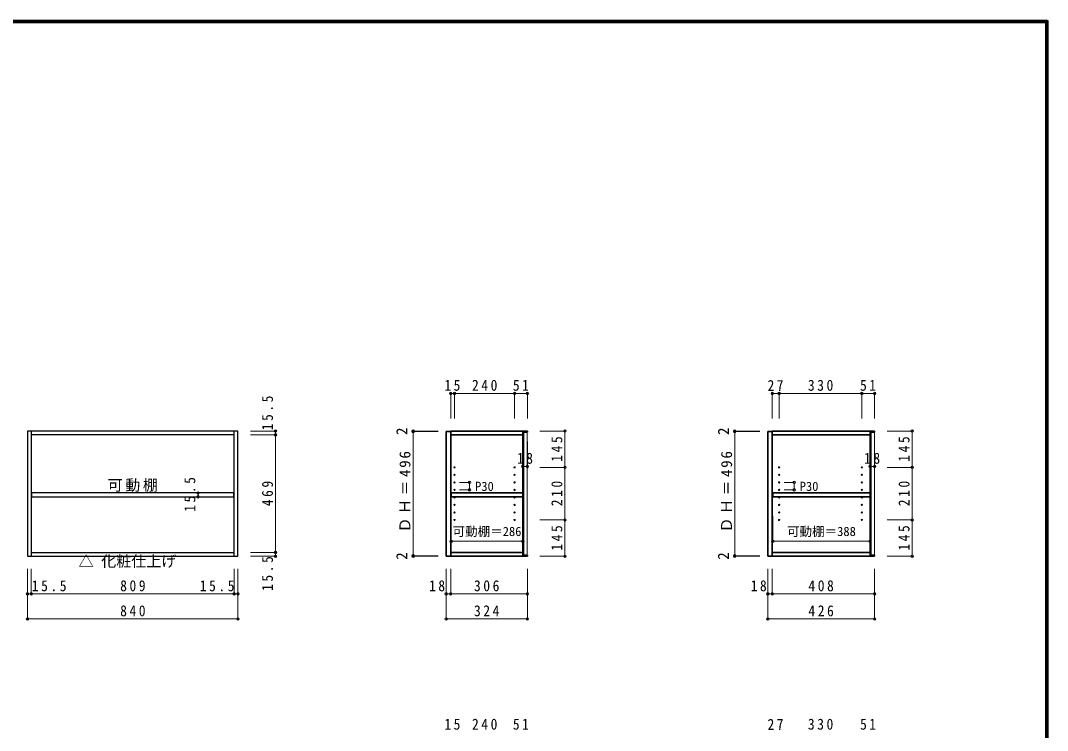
# Model space of a CAD drawing. Units: millimetres at full size, sheet at 1:20. Extents: x -4000 to 3800, y -2865 to 2783.
# Drawn here: x -297 to 3800, y -50 to 2783 of the extents above; entities that cross this region are included whole.
import ezdxf
from ezdxf.enums import TextEntityAlignment as Align

# ---------------------------------------------------------------- set-up
doc = ezdxf.new("R2010")
doc.units = ezdxf.units.MM
doc.header["$LTSCALE"] = 20
doc.header["$PDMODE"] = 32
doc.header["$PDSIZE"] = 10
for name, color, linetype, lineweight in [('0-1_本体', 2, 'Continuous', 35), ('0-4_棚', 2, 'Continuous', 35), ('0-5_ダボ', 7, 'Continuous', 18), ('0-A_文字', 7, 'Continuous', 18), ('0-B_寸法', 7, 'Continuous', 9), ('1-2_扉', 3, 'Continuous', 25), ('F-1_枠', 6, 'Continuous', 40)]:
    doc.layers.add(name, color=color, linetype=linetype, lineweight=lineweight)
doc.styles.add('ＭＳ ゴシック', font='')
doc.styles.get('ＭＳ ゴシック').set_extended_font_data('MS Gothic')

msp = doc.modelspace()

# ---------------------------------------------------------------- linework, layer by layer
at = {"layer": '0-1_本体', "color": 3, "lineweight": 25}
for p, q in [((-269.38, 1145.36), (-269.38, 645.36)), ((570.62, 1145.36), (-269.38, 1145.36)), ((-253.88, 1145.36), (-253.88, 645.36)), ((555.12, 1129.86), (-253.88, 1129.86)), ((555.12, 645.36), (555.12, 1145.36)), ((570.62, 645.36), (570.62, 1145.36)), ((-253.88, 660.86), (555.12, 660.86)), ((-269.38, 645.36), (570.62, 645.36))]:
    msp.add_line(p, q, dxfattribs=at)
at = {"layer": '0-1_本体'}
for p, q in [((1419.19, 1145.36), (1725.19, 1145.36)), ((1419.19, 1145.36), (1419.19, 1129.86)), ((1707.19, 1129.86), (1419.19, 1129.86)), ((1707.19, 650.36), (1707.19, 1140.36)), ((1707.19, 1140.36), (1725.19, 1140.36)), ((1709.69, 650.36), (1709.69, 1140.36)), ((1725.19, 1140.36), (1725.19, 1145.36)), ((2702.34, 1145.36), (2702.34, 1129.86)), ((3110.34, 1145.36), (2702.34, 1145.36)), ((3092.34, 1129.86), (2702.34, 1129.86)), ((3092.34, 1140.36), (3110.34, 1140.36)), ((3092.34, 650.36), (3092.34, 1140.36)), ((3094.84, 650.36), (3094.84, 1140.36)), ((3110.34, 1140.36), (3110.34, 1145.36)), ((1419.19, 660.86), (1707.19, 660.86)), ((1419.19, 660.86), (1419.19, 645.36)), ((2702.34, 660.86), (3092.34, 660.86)), ((2702.34, 660.86), (2702.34, 645.36)), ((1419.19, 645.36), (1725.19, 645.36)), ((1707.19, 650.36), (1725.19, 650.36)), ((1725.19, 645.36), (1725.19, 650.36)), ((2702.34, 645.36), (3110.34, 645.36)), ((3092.34, 650.36), (3110.34, 650.36)), ((3110.34, 645.36), (3110.34, 650.36))]:
    msp.add_line(p, q, dxfattribs=at)
at = {"layer": '0-1_本体', "color": 7, "lineweight": 18}
for p, q in [((1724.69, 1140.36), (1724.69, 650.36)), ((3109.84, 1140.36), (3109.84, 650.36))]:
    msp.add_line(p, q, dxfattribs=at)
at = {"layer": '0-4_棚', "color": 3, "lineweight": 25}
for p, q in [((554.12, 898.36), (-252.88, 898.36)), ((-252.88, 898.36), (-252.88, 882.86)), ((-252.88, 882.86), (554.12, 882.86)), ((554.12, 882.86), (554.12, 898.36))]:
    msp.add_line(p, q, dxfattribs=at)
at = {"layer": '0-4_棚'}
for p, q in [((1421.19, 898.36), (1421.19, 882.86)), ((1707.19, 898.36), (1421.19, 898.36)), ((1421.19, 882.86), (1707.19, 882.86)), ((1707.19, 882.86), (1707.19, 898.36)), ((2704.34, 898.36), (3092.34, 898.36)), ((2704.34, 882.86), (2704.34, 898.36)), ((3092.34, 882.86), (2704.34, 882.86)), ((3092.34, 898.36), (3092.34, 882.86))]:
    msp.add_line(p, q, dxfattribs=at)
at = {"layer": '0-5_ダボ'}
for centre in [(1434.19, 1000.36), (1674.19, 1000.36), (2729.34, 1000.36), (3059.34, 1000.36), (1434.19, 970.36), (1434.19, 940.36), (1674.19, 970.36), (1674.19, 940.36), (2729.34, 970.36), (2729.34, 940.36), (3059.34, 970.36), (3059.34, 940.36), (1434.19, 910.36), (1674.19, 910.36), (2729.34, 910.36), (3059.34, 910.36), (1434.19, 880.36), (1674.19, 880.36), (2729.34, 880.36), (3059.34, 880.36), (1434.19, 850.36), (1434.19, 820.36), (1674.19, 850.36), (1674.19, 820.36), (2729.34, 850.36), (2729.34, 820.36), (3059.34, 850.36), (3059.34, 820.36), (1434.19, 790.36), (1674.19, 790.36), (2729.34, 790.36), (3059.34, 790.36)]:
    msp.add_circle(centre, 2.5, dxfattribs=at)
at = {"layer": '0-B_寸法', "color": 4}
for p, q in [((1419.19, 1295.36), (1419.19, 1195.36)), ((1419.19, 1295.36), (1434.19, 1295.36)), ((1434.19, 1295.36), (1674.19, 1295.36)), ((1434.19, 1295.36), (1434.19, 1195.36)), ((1674.19, 1295.36), (1725.19, 1295.36)), ((1674.19, 1295.36), (1674.19, 1195.36)), ((1725.19, 1295.36), (1725.19, 1195.36)), ((2702.34, 1295.36), (2702.34, 1195.36)), ((2702.34, 1295.36), (2729.34, 1295.36)), ((2729.34, 1295.36), (3059.34, 1295.36)), ((2729.34, 1295.36), (2729.34, 1195.36)), ((3059.34, 1295.36), (3110.34, 1295.36)), ((3059.34, 1295.36), (3059.34, 1195.36)), ((3110.34, 1295.36), (3110.34, 1195.36)), ((720.62, 1145.36), (620.62, 1145.36)), ((720.62, 1129.86), (620.62, 1129.86)), ((720.62, 1145.36), (720.62, 1129.86)), ((720.62, 1129.86), (720.62, 660.86)), ((1269.19, 1145.36), (1369.19, 1145.36)), ((1269.19, 1145.36), (1269.19, 1143.36)), ((1269.19, 1143.36), (1269.19, 647.36)), ((1269.19, 1143.36), (1369.19, 1143.36)), ((1875.19, 1145.36), (1775.19, 1145.36)), ((1875.19, 1145.36), (1875.19, 1000.36)), ((2552.34, 1145.36), (2652.34, 1145.36)), ((2552.34, 1145.36), (2552.34, 1143.36)), ((2552.34, 1143.36), (2552.34, 647.36)), ((2552.34, 1143.36), (2652.34, 1143.36)), ((3260.34, 1145.36), (3160.34, 1145.36)), ((3260.34, 1145.36), (3260.34, 1000.36)), ((1707.19, 1004.03), (1707.19, 1104.03)), ((1725.19, 1004.03), (1725.19, 1104.03)), ((3092.34, 1004.03), (3092.34, 1104.03)), ((3110.34, 1004.03), (3110.34, 1104.03)), ((1707.19, 1004.03), (1725.19, 1004.03)), ((1875.19, 1000.36), (1775.19, 1000.36)), ((1875.19, 1000.36), (1875.19, 790.36)), ((3110.34, 1004.03), (3092.34, 1004.03)), ((3260.34, 1000.36), (3160.34, 1000.36)), ((3260.34, 1000.36), (3260.34, 790.36)), ((1494.19, 940.36), (1454.19, 940.36)), ((1494.19, 910.36), (1454.19, 910.36)), ((1494.19, 940.36), (1494.19, 910.36)), ((2789.34, 940.36), (2749.34, 940.36)), ((2789.34, 910.36), (2749.34, 910.36)), ((2789.34, 940.36), (2789.34, 910.36)), ((411.13, 898.36), (371.13, 898.36)), ((411.13, 882.86), (371.13, 882.86)), ((411.13, 898.36), (411.13, 882.86)), ((1421.19, 705.36), (1421.19, 805.36)), ((1707.19, 705.36), (1707.19, 805.36)), ((1875.19, 790.36), (1775.19, 790.36)), ((1875.19, 790.36), (1875.19, 645.36)), ((2704.34, 705.36), (2704.34, 805.36)), ((3092.34, 705.36), (3092.34, 805.36)), ((3260.34, 790.36), (3160.34, 790.36)), ((3260.34, 790.36), (3260.34, 645.36)), ((1421.19, 705.36), (1707.19, 705.36)), ((2704.34, 705.36), (3092.34, 705.36)), ((720.62, 660.86), (620.62, 660.86)), ((720.62, 660.86), (720.62, 645.36)), ((720.62, 645.36), (620.62, 645.36)), ((1269.19, 647.36), (1269.19, 645.36)), ((1269.19, 647.36), (1369.19, 647.36)), ((1269.19, 645.36), (1369.19, 645.36)), ((1875.19, 645.36), (1775.19, 645.36)), ((2552.34, 647.36), (2552.34, 645.36)), ((2552.34, 647.36), (2652.34, 647.36)), ((2552.34, 645.36), (2652.34, 645.36)), ((3260.34, 645.36), (3160.34, 645.36)), ((-269.38, 495.36), (-269.38, 595.36)), ((-253.88, 495.36), (-253.88, 595.36)), ((555.12, 495.36), (555.12, 595.36)), ((570.62, 495.36), (570.62, 595.36)), ((1401.19, 395.36), (1401.19, 595.36)), ((1419.19, 495.36), (1419.19, 595.36)), ((1725.19, 395.36), (1725.19, 595.36)), ((2684.34, 395.36), (2684.34, 595.36)), ((2702.34, 495.36), (2702.34, 595.36)), ((3110.34, 395.36), (3110.34, 595.36)), ((-269.38, 495.36), (-253.88, 495.36)), ((-269.38, 395.36), (-269.38, 495.36)), ((570.62, 395.36), (570.62, 495.36)), ((1401.19, 495.36), (1419.19, 495.36)), ((1419.19, 495.36), (1725.19, 495.36)), ((2684.34, 495.36), (2702.34, 495.36)), ((2702.34, 495.36), (3110.34, 495.36)), ((-269.38, 395.36), (570.62, 395.36)), ((1401.19, 395.36), (1725.19, 395.36)), ((2684.34, 395.36), (3110.34, 395.36))]:
    msp.add_line(p, q, dxfattribs=at)
msp.add_lwpolyline([(-253.88, 495.36), (555.12, 495.36), (570.62, 495.36)], dxfattribs=at)
at = {"layer": '0-B_寸法'}
for p in [(1419.19, 1295.36), (1434.19, 1295.36), (1674.19, 1295.36), (1725.19, 1295.36), (2702.34, 1295.36), (2729.34, 1295.36), (3059.34, 1295.36), (3110.34, 1295.36), (720.62, 1145.36), (1269.19, 1145.36), (1269.19, 1143.36), (1875.19, 1145.36), (2552.34, 1145.36), (2552.34, 1143.36), (3260.34, 1145.36), (720.62, 1129.86), (1707.19, 1004.03), (1725.19, 1004.03), (1875.19, 1000.36), (3092.34, 1004.03), (3110.34, 1004.03), (3260.34, 1000.36), (1494.19, 940.36), (2789.34, 940.36), (411.13, 898.36), (1494.19, 910.36), (2789.34, 910.36), (411.13, 882.86), (1875.19, 790.36), (3260.34, 790.36), (1421.19, 705.36), (1707.19, 705.36), (2704.34, 705.36), (3092.34, 705.36), (720.62, 660.86), (720.62, 645.36), (1269.19, 647.36), (1269.19, 645.36), (1875.19, 645.36), (2552.34, 647.36), (2552.34, 645.36), (3260.34, 645.36), (-269.38, 495.36), (-253.88, 495.36), (555.12, 495.36), (570.62, 495.36), (1401.19, 495.36), (1419.19, 495.36), (1725.19, 495.36), (2684.34, 495.36), (2702.34, 495.36), (3110.34, 495.36), (-269.38, 395.36), (570.62, 395.36), (1401.19, 395.36), (1725.19, 395.36), (2684.34, 395.36), (3110.34, 395.36)]:
    msp.add_point(p, dxfattribs=at)
at = {"layer": '1-2_扉', "color": 2, "lineweight": 35}
for p, q in [((1401.19, 1143.36), (1401.19, 645.36)), ((1419.19, 1143.36), (1401.19, 1143.36)), ((1419.19, 1143.36), (1419.19, 645.36)), ((2684.34, 1143.36), (2684.34, 645.36)), ((2702.34, 1143.36), (2684.34, 1143.36)), ((2702.34, 1143.36), (2702.34, 645.36)), ((1401.19, 645.36), (1419.19, 645.36)), ((2684.34, 645.36), (2702.34, 645.36))]:
    msp.add_line(p, q, dxfattribs=at)
at = {"layer": 'F-1_枠'}
for p, q in [((-4000, 2783.33), (3800, 2783.33)), ((-4000, 2780), (3800, 2780)), ((-4000, 2776.67), (3800, 2776.67)), ((3793.33, 2783.33), (3793.33, -2796.67)), ((3796.67, 2783.33), (3796.67, -2796.67)), ((3800, 2783.33), (3800, -2796.67))]:
    msp.add_line(p, q, dxfattribs=at)

# ---------------------------------------------------------------- texts
at = {"layer": '0-A_文字', "style": 'ＭＳ ゴシック'}
msp.add_text('△ 化粧仕上げ', height=43.99, dxfattribs=at).set_placement((-65.13, 590.75), align=Align.BOTTOM_LEFT)
at = {"layer": '0-A_文字', "insert": (50.62, 902.36), "char_height": 43.99, "attachment_point": 7, "style": 'ＭＳ ゴシック'}
msp.add_mtext('\\T1.17;可動棚', dxfattribs=at)
at = {"layer": '0-B_寸法', "style": 'ＭＳ ゴシック'}
for p in [(1259.19, 1129.36), (2542.34, 1129.36), (1259.19, 631.36), (2542.34, 631.36)]:
    msp.add_text('2', height=43.99, rotation=90, dxfattribs=at).set_placement(p, align=Align.BOTTOM_LEFT)
for s, p in [('P30', (1516.42, 895.36)), ('P30', (2811.57, 895.36)), ('可動棚＝286', (1426.69, 715.36)), ('可動棚＝388', (2760.84, 715.36))]:
    msp.add_text(s, height=36.66, dxfattribs=at).set_placement(p, align=Align.BOTTOM_LEFT)
at = {"layer": '0-B_寸法', "char_height": 43.99, "attachment_point": 7, "style": 'ＭＳ ゴシック'}
for s, insert in [('\\T1.36;\\W0.9;15', (1394.19, 1305.36)), ('\\T1.38;\\W0.9;240', (1504.19, 1305.36)), ('\\T1.36;\\W0.9;51', (1667.19, 1305.36)), ('\\T1.36;\\W0.9;27', (2683.34, 1305.36)), ('\\T1.38;\\W0.9;330', (2844.34, 1305.36)), ('\\T1.36;\\W0.9;51', (3052.34, 1305.36)), ('\\T1.36;\\W0.9;18', (1683.69, 1014.03)), ('\\T1.36;\\W0.9;18', (3068.84, 1014.03)), ('\\T1.38;\\W0.9;15.5', (-251.88, 505.36)), ('\\T1.38;\\W0.9;809', (100.62, 505.36)), ('\\T1.38;\\W0.9;15.5', (418.12, 505.36)), ('\\T1.36;\\W0.9;18', (1333.19, 505.36)), ('\\T1.38;\\W0.9;306', (1512.19, 505.36)), ('\\T1.36;\\W0.9;18', (2616.34, 505.36)), ('\\T1.38;\\W0.9;408', (2846.34, 505.36)), ('\\T1.38;\\W0.9;840', (100.62, 405.36)), ('\\T1.38;\\W0.9;324', (1512.19, 405.36)), ('\\T1.38;\\W0.9;426', (2846.34, 405.36)), ('\\T1.36;\\W0.9;15', (1394.19, -47)), ('\\T1.38;\\W0.9;240', (1504.19, -47)), ('\\T1.36;\\W0.9;51', (1667.19, -47)), ('\\T1.36;\\W0.9;27', (2683.34, -47)), ('\\T1.38;\\W0.9;330', (2844.34, -47)), ('\\T1.36;\\W0.9;51', (3052.34, -47))]:
    msp.add_mtext(s, dxfattribs=dict(at, insert=insert))
at = {"layer": '0-B_寸法', "char_height": 43.99, "attachment_point": 7, "rotation": 90, "style": 'ＭＳ ゴシック'}
for s, insert in [('\\T1.38;\\W0.9;15.5', (710.62, 1148.36)), ('\\T1.38;\\W0.9;145', (1865.19, 1022.86)), ('\\T1.38;\\W0.9;145', (3250.34, 1022.86)), ('\\T1.23;ＤＨ＝496', (1259.19, 740.36)), ('\\T1.23;ＤＨ＝496', (2542.34, 740.36)), ('\\T1.38;\\W0.9;15.5', (401.13, 823.11)), ('\\T1.38;\\W0.9;469', (710.62, 845.36)), ('\\T1.38;\\W0.9;210', (1865.19, 845.36)), ('\\T1.38;\\W0.9;210', (3250.34, 845.36)), ('\\T1.38;\\W0.9;145', (1865.19, 667.86)), ('\\T1.38;\\W0.9;145', (3250.34, 667.86)), ('\\T1.38;\\W0.9;15.5', (710.62, 507.36))]:
    msp.add_mtext(s, dxfattribs=dict(at, insert=insert))

doc.saveas('drawing.dxf')
